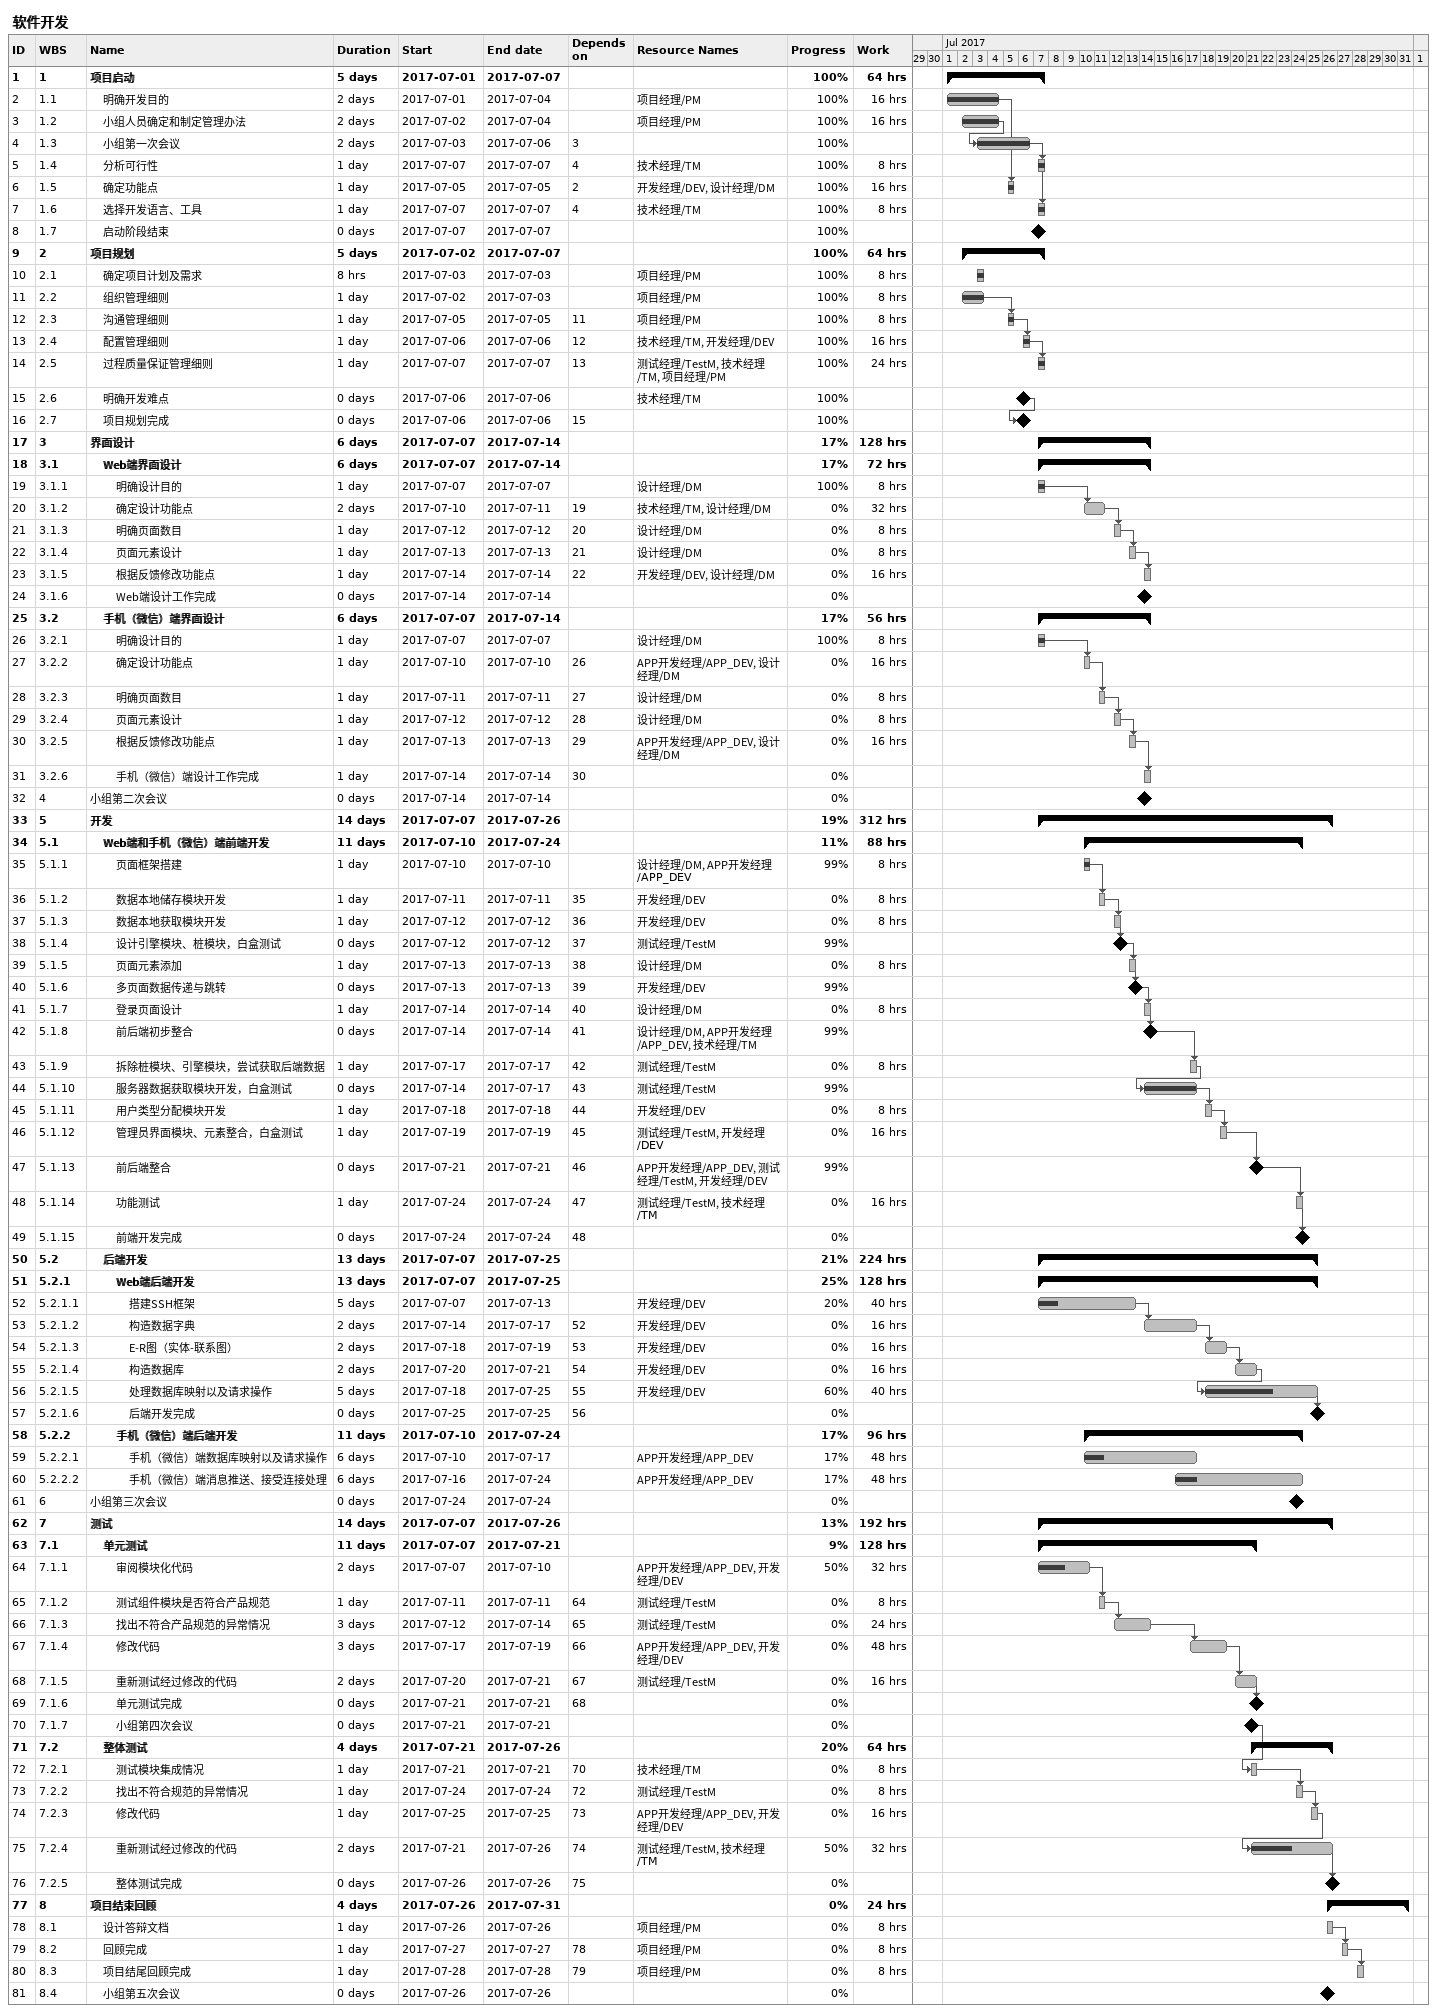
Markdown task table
软件开发

| ID | WBS | Task | Duration | Start | Finish | Predecessors | Resources | % complete | Work (h) |
|---|---|---|---|---|---|---|---|---|---|
| 1 | 1 | **项目启动** | 5d | 2017-07-01 | 2017-07-07 |  |  | 100 | 64 |
| 2 | 1.1 | 明确开发目的 | 2d | 2017-07-01 | 2017-07-04 |  | 项目经理/PM | 100 | 16 |
| 3 | 1.2 | 小组人员确定和制定管理办法 | 2d | 2017-07-02 | 2017-07-04 |  | 项目经理/PM | 100 | 16 |
| 4 | 1.3 | 小组第一次会议 | 2d | 2017-07-03 | 2017-07-06 | 3 |  | 100 |  |
| 5 | 1.4 | 分析可行性 | 1d | 2017-07-07 | 2017-07-07 | 4 | 技术经理/TM | 100 | 8 |
| 6 | 1.5 | 确定功能点 | 1d | 2017-07-05 | 2017-07-05 | 2 | 开发经理/DEV, 设计经理/DM | 100 | 16 |
| 7 | 1.6 | 选择开发语言、工具 | 1d | 2017-07-07 | 2017-07-07 | 4 | 技术经理/TM | 100 | 8 |
| 8 | 1.7 | 启动阶段结束 | 0d | 2017-07-07 | 2017-07-07 |  |  | 100 |  |
| 9 | 2 | **项目规划** | 5d | 2017-07-02 | 2017-07-07 |  |  | 100 | 64 |
| 10 | 2.1 | 确定项目计划及需求 | 8h | 2017-07-03 | 2017-07-03 |  | 项目经理/PM | 100 | 8 |
| 11 | 2.2 | 组织管理细则 | 1d | 2017-07-02 | 2017-07-03 |  | 项目经理/PM | 100 | 8 |
| 12 | 2.3 | 沟通管理细则 | 1d | 2017-07-05 | 2017-07-05 | 11 | 项目经理/PM | 100 | 8 |
| 13 | 2.4 | 配置管理细则 | 1d | 2017-07-06 | 2017-07-06 | 12 | 技术经理/TM, 开发经理/DEV | 100 | 16 |
| 14 | 2.5 | 过程质量保证管理细则 | 1d | 2017-07-07 | 2017-07-07 | 13 | 测试经理/TestM, 技术经理/TM, 项目经理/PM | 100 | 24 |
| 15 | 2.6 | 明确开发难点 | 0d | 2017-07-06 | 2017-07-06 |  | 技术经理/TM | 100 |  |
| 16 | 2.7 | 项目规划完成 | 0d | 2017-07-06 | 2017-07-06 | 15 |  | 100 |  |
| 17 | 3 | **界面设计** | 6d | 2017-07-07 | 2017-07-14 |  |  | 17 | 128 |
| 18 | 3.1 | **Web端界面设计** | 6d | 2017-07-07 | 2017-07-14 |  |  | 17 | 72 |
| 19 | 3.1.1 | 明确设计目的 | 1d | 2017-07-07 | 2017-07-07 |  | 设计经理/DM | 100 | 8 |
| 20 | 3.1.2 | 确定设计功能点 | 2d | 2017-07-10 | 2017-07-11 | 19 | 技术经理/TM, 设计经理/DM | 0 | 32 |
| 21 | 3.1.3 | 明确页面数目 | 1d | 2017-07-12 | 2017-07-12 | 20 | 设计经理/DM | 0 | 8 |
| 22 | 3.1.4 | 页面元素设计 | 1d | 2017-07-13 | 2017-07-13 | 21 | 设计经理/DM | 0 | 8 |
| 23 | 3.1.5 | 根据反馈修改功能点 | 1d | 2017-07-14 | 2017-07-14 | 22 | 开发经理/DEV, 设计经理/DM | 0 | 16 |
| 24 | 3.1.6 | Web端设计工作完成 | 0d | 2017-07-14 | 2017-07-14 |  |  | 0 |  |
| 25 | 3.2 | **手机（微信）端界面设计** | 6d | 2017-07-07 | 2017-07-14 |  |  | 17 | 56 |
| 26 | 3.2.1 | 明确设计目的 | 1d | 2017-07-07 | 2017-07-07 |  | 设计经理/DM | 100 | 8 |
| 27 | 3.2.2 | 确定设计功能点 | 1d | 2017-07-10 | 2017-07-10 | 26 | APP开发经理/APP_DEV, 设计经理/DM | 0 | 16 |
| 28 | 3.2.3 | 明确页面数目 | 1d | 2017-07-11 | 2017-07-11 | 27 | 设计经理/DM | 0 | 8 |
| 29 | 3.2.4 | 页面元素设计 | 1d | 2017-07-12 | 2017-07-12 | 28 | 设计经理/DM | 0 | 8 |
| 30 | 3.2.5 | 根据反馈修改功能点 | 1d | 2017-07-13 | 2017-07-13 | 29 | APP开发经理/APP_DEV, 设计经理/DM | 0 | 16 |
| 31 | 3.2.6 | 手机（微信）端设计工作完成 | 1d | 2017-07-14 | 2017-07-14 | 30 |  | 0 |  |
| 32 | 4 | 小组第二次会议 | 0d | 2017-07-14 | 2017-07-14 |  |  | 0 |  |
| 33 | 5 | **开发** | 14d | 2017-07-07 | 2017-07-26 |  |  | 19 | 312 |
| 34 | 5.1 | **Web端和手机（微信）端前端开发** | 11d | 2017-07-10 | 2017-07-24 |  |  | 11 | 88 |
| 35 | 5.1.1 | 页面框架搭建 | 1d | 2017-07-10 | 2017-07-10 |  | 设计经理/DM, APP开发经理/APP_DEV | 99 | 8 |
| 36 | 5.1.2 | 数据本地储存模块开发 | 1d | 2017-07-11 | 2017-07-11 | 35 | 开发经理/DEV | 0 | 8 |
| 37 | 5.1.3 | 数据本地获取模块开发 | 1d | 2017-07-12 | 2017-07-12 | 36 | 开发经理/DEV | 0 | 8 |
| 38 | 5.1.4 | 设计引擎模块、桩模块，白盒测试 | 0d | 2017-07-12 | 2017-07-12 | 37 | 测试经理/TestM | 99 |  |
| 39 | 5.1.5 | 页面元素添加 | 1d | 2017-07-13 | 2017-07-13 | 38 | 设计经理/DM | 0 | 8 |
| 40 | 5.1.6 | 多页面数据传递与跳转 | 0d | 2017-07-13 | 2017-07-13 | 39 | 开发经理/DEV | 99 |  |
| 41 | 5.1.7 | 登录页面设计 | 1d | 2017-07-14 | 2017-07-14 | 40 | 设计经理/DM | 0 | 8 |
| 42 | 5.1.8 | 前后端初步整合 | 0d | 2017-07-14 | 2017-07-14 | 41 | 设计经理/DM, APP开发经理/APP_DEV, 技术经理/TM | 99 |  |
| 43 | 5.1.9 | 拆除桩模块、引擎模块，尝试获取后端数据 | 1d | 2017-07-17 | 2017-07-17 | 42 | 测试经理/TestM | 0 | 8 |
| 44 | 5.1.10 | 服务器数据获取模块开发，白盒测试 | 0d | 2017-07-14 | 2017-07-17 | 43 | 测试经理/TestM | 99 |  |
| 45 | 5.1.11 | 用户类型分配模块开发 | 1d | 2017-07-18 | 2017-07-18 | 44 | 开发经理/DEV | 0 | 8 |
| 46 | 5.1.12 | 管理员界面模块、元素整合，白盒测试 | 1d | 2017-07-19 | 2017-07-19 | 45 | 测试经理/TestM, 开发经理/DEV | 0 | 16 |
| 47 | 5.1.13 | 前后端整合 | 0d | 2017-07-21 | 2017-07-21 | 46 | APP开发经理/APP_DEV, 测试经理/TestM, 开发经理/DEV | 99 |  |
| 48 | 5.1.14 | 功能测试 | 1d | 2017-07-24 | 2017-07-24 | 47 | 测试经理/TestM, 技术经理/TM | 0 | 16 |
| 49 | 5.1.15 | 前端开发完成 | 0d | 2017-07-24 | 2017-07-24 | 48 |  | 0 |  |
| 50 | 5.2 | **后端开发** | 13d | 2017-07-07 | 2017-07-25 |  |  | 21 | 224 |
| 51 | 5.2.1 | **Web端后端开发** | 13d | 2017-07-07 | 2017-07-25 |  |  | 25 | 128 |
| 52 | 5.2.1.1 | 搭建SSH框架 | 5d | 2017-07-07 | 2017-07-13 |  | 开发经理/DEV | 20 | 40 |
| 53 | 5.2.1.2 | 构造数据字典 | 2d | 2017-07-14 | 2017-07-17 | 52 | 开发经理/DEV | 0 | 16 |
| 54 | 5.2.1.3 | E-R图（实体-联系图） | 2d | 2017-07-18 | 2017-07-19 | 53 | 开发经理/DEV | 0 | 16 |
| 55 | 5.2.1.4 | 构造数据库 | 2d | 2017-07-20 | 2017-07-21 | 54 | 开发经理/DEV | 0 | 16 |
| 56 | 5.2.1.5 | 处理数据库映射以及请求操作 | 5d | 2017-07-18 | 2017-07-25 | 55 | 开发经理/DEV | 60 | 40 |
| 57 | 5.2.1.6 | 后端开发完成 | 0d | 2017-07-25 | 2017-07-25 | 56 |  | 0 |  |
| 58 | 5.2.2 | **手机（微信）端后端开发** | 11d | 2017-07-10 | 2017-07-24 |  |  | 17 | 96 |
| 59 | 5.2.2.1 | 手机（微信）端数据库映射以及请求操作 | 6d | 2017-07-10 | 2017-07-17 |  | APP开发经理/APP_DEV | 17 | 48 |
| 60 | 5.2.2.2 | 手机（微信）端消息推送、接受连接处理 | 6d | 2017-07-16 | 2017-07-24 |  | APP开发经理/APP_DEV | 17 | 48 |
| 61 | 6 | 小组第三次会议 | 0d | 2017-07-24 | 2017-07-24 |  |  | 0 |  |
| 62 | 7 | **测试** | 14d | 2017-07-07 | 2017-07-26 |  |  | 13 | 192 |
| 63 | 7.1 | **单元测试** | 11d | 2017-07-07 | 2017-07-21 |  |  | 9 | 128 |
| 64 | 7.1.1 | 审阅模块化代码 | 2d | 2017-07-07 | 2017-07-10 |  | APP开发经理/APP_DEV, 开发经理/DEV | 50 | 32 |
| 65 | 7.1.2 | 测试组件模块是否符合产品规范 | 1d | 2017-07-11 | 2017-07-11 | 64 | 测试经理/TestM | 0 | 8 |
| 66 | 7.1.3 | 找出不符合产品规范的异常情况 | 3d | 2017-07-12 | 2017-07-14 | 65 | 测试经理/TestM | 0 | 24 |
| 67 | 7.1.4 | 修改代码 | 3d | 2017-07-17 | 2017-07-19 | 66 | APP开发经理/APP_DEV, 开发经理/DEV | 0 | 48 |
| 68 | 7.1.5 | 重新测试经过修改的代码 | 2d | 2017-07-20 | 2017-07-21 | 67 | 测试经理/TestM | 0 | 16 |
| 69 | 7.1.6 | 单元测试完成 | 0d | 2017-07-21 | 2017-07-21 | 68 |  | 0 |  |
| 70 | 7.1.7 | 小组第四次会议 | 0d | 2017-07-21 | 2017-07-21 |  |  | 0 |  |
| 71 | 7.2 | **整体测试** | 4d | 2017-07-21 | 2017-07-26 |  |  | 20 | 64 |
| 72 | 7.2.1 | 测试模块集成情况 | 1d | 2017-07-21 | 2017-07-21 | 70 | 技术经理/TM | 0 | 8 |
| 73 | 7.2.2 | 找出不符合规范的异常情况 | 1d | 2017-07-24 | 2017-07-24 | 72 | 测试经理/TestM | 0 | 8 |
| 74 | 7.2.3 | 修改代码 | 1d | 2017-07-25 | 2017-07-25 | 73 | APP开发经理/APP_DEV, 开发经理/DEV | 0 | 16 |
| 75 | 7.2.4 | 重新测试经过修改的代码 | 2d | 2017-07-21 | 2017-07-26 | 74 | 测试经理/TestM, 技术经理/TM | 50 | 32 |
| 76 | 7.2.5 | 整体测试完成 | 0d | 2017-07-26 | 2017-07-26 | 75 |  | 0 |  |
| 77 | 8 | **项目结束回顾** | 4d | 2017-07-26 | 2017-07-31 |  |  | 0 | 24 |
| 78 | 8.1 | 设计答辩文档 | 1d | 2017-07-26 | 2017-07-26 |  | 项目经理/PM | 0 | 8 |
| 79 | 8.2 | 回顾完成 | 1d | 2017-07-27 | 2017-07-27 | 78 | 项目经理/PM | 0 | 8 |
| 80 | 8.3 | 项目结尾回顾完成 | 1d | 2017-07-28 | 2017-07-28 | 79 | 项目经理/PM | 0 | 8 |
| 81 | 8.4 | 小组第五次会议 | 0d | 2017-07-26 | 2017-07-26 |  |  | 0 |  |
